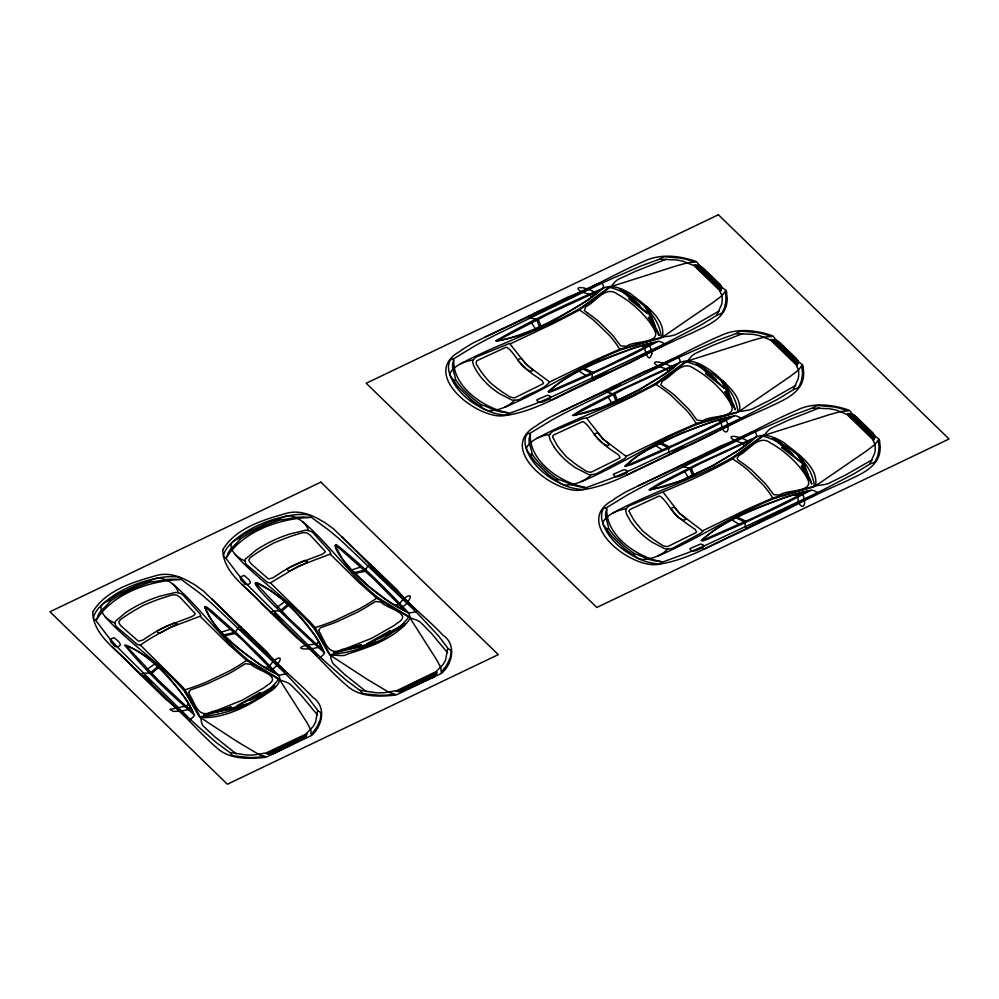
<?xml version="1.0" encoding="UTF-8"?>
<svg xmlns="http://www.w3.org/2000/svg" width="999" height="999" viewBox="0 0 999 999"><rect width="100%" height="100%" fill="white"/><g stroke="black" fill="none" stroke-linecap="round" stroke-linejoin="round"><path stroke-width="1.5" d="M534.078 313.811L531.743 315.647L598.501 283.479M696.927 458.429L693.743 459.39A49.8 32.992 -4.4 0 0 690.359 460.901A41.009 27.173 -4.4 0 0 687.112 462.587L684.777 464.423L751.548 432.255M608.154 372.177L595.654 377.734L599.075 376.998A41.009 27.173 -4.4 0 0 602.509 375.499A49.8 32.992 -4.4 0 0 605.756 373.851L662.837 346.016M527.584 451.461A44.018 29.158 -4.4 0 1 525.387 438.062C526.211 432.467 532.055 430.881 529.108 438.486A68.769 45.567 -4.4 0 0 529.145 442.045C529.57 445.891 536.276 461.663 527.484 451.486M602.285 288.524L603.583 287.862A27.098 17.957 -4.4 0 0 603.421 285.776L601.71 282.005M678.808 362.912L680.107 362.25A27.098 17.957 -4.4 0 0 679.944 360.164L678.234 356.393M755.331 437.3L756.63 436.638A27.098 17.957 -4.4 0 0 756.455 434.553L754.757 430.781M603.583 288.037C612.512 284.003 622.652 289.161 630.444 293.556C643.306 304.108 666.171 318.219 662.424 337.163A48.089 31.868 -4.4 0 1 660.177 338.249L624.5 348.713A8.779 5.807 -4.4 0 1 619.805 349.2L593.693 360.651L549.637 381.993L528.121 366.046L521.316 358.591L519.93 358.766A6.481 4.296 -4.4 0 0 518.906 359.165L518.044 360.602L527.597 370.105A131.443 87.1 -4.4 0 0 534.378 375.312L541.97 380.457L543.481 382.867A2.96 1.961 -4.4 0 1 543.081 383.766L514.985 397.652A6.069 4.021 -4.4 0 1 513.049 397.702L510.089 396.978L502.335 391.995A278.446 184.503 -4.4 0 1 497.34 388.386L489.66 382.205L483.741 375.162A278.459 184.515 -4.4 0 1 480.469 370.741L476.248 364.073L476.248 361.925A6.069 4.021 -4.4 0 1 476.973 360.701L505.681 347.402A2.96 1.961 -4.4 0 1 507.067 347.465C515.946 353.634 520.379 368.956 531.381 371.278A6.481 4.296 -4.4 0 0 532.28 370.766L533.029 370.017L525.024 363.037L509.577 343.419L476.635 356.855A11.751 7.78 -4.4 0 0 474.737 358.241L473.201 360.177A9.578 6.344 -4.4 0 0 472.664 361.963L473.626 365.634L477.372 372.277A115.584 76.586 -4.4 0 0 483.941 380.619A112.45 74.513 -4.4 0 0 489.885 386.413A115.584 76.586 -4.4 0 0 499.15 393.456L511.788 399.987A9.578 6.344 -4.4 0 0 514.423 400.249L517.619 399.925A11.751 7.78 -4.4 0 0 520.179 399.175C528.821 393.131 544.13 389.872 549.587 381.93M680.107 362.425C692.931 357.367 706.568 367.245 716.221 374.75C725.624 384.003 739.21 393.618 739.872 408.017C737.324 413.499 743.843 410.389 746.653 410.439A27.497 18.219 -4.4 0 0 751.86 409.128L769.03 400.636L795.803 385.314M104.395 602.784A44.006 29.158 -4.4 0 0 94.256 615.009C91.546 621.39 97.065 622.065 98.027 615.297A68.769 45.567 -4.4 0 1 100.2 611.95C102.847 608.279 118.594 595.217 104.308 602.734M721.278 287.887L721.178 288.699A22.94 15.197 -4.4 0 1 720.828 289.635L720.654 290.06M756.618 436.813C765.559 432.779 775.686 437.937 783.478 442.332C796.34 452.872 819.217 467.008 815.459 485.951A48.089 31.868 -4.4 0 1 813.223 487.025L777.547 497.502A8.779 5.807 -4.4 0 1 772.851 497.977L746.728 509.428L702.672 530.769M797.814 362.35L797.702 363.087A22.94 15.197 -4.4 0 1 797.352 364.023L796.99 364.91L771.178 339.822L772.726 339.872A26.861 17.795 -4.4 0 1 773.438 339.91L775.024 340.159M873.7 438.836L873.875 438.411A22.94 15.197 -4.4 0 0 874.225 437.475L874.113 436.288A22.69 15.035 -4.4 0 0 872.002 433.341L855.331 417.195A22.74 15.072 -4.4 0 0 852.01 414.822M262.937 694.005L271.328 688.611M392.982 631.793L393.019 631.168M265.597 753.009L253.783 754.994A55.694 36.901 -4.4 0 1 246.129 754.969L230.282 752.534L230.881 753.908A25.212 16.708 -4.4 0 0 231.618 754.645L232.879 755.581A4.008 2.647 -4.4 0 0 233.679 755.906L249.313 757.517A82.105 54.396 -4.4 0 0 255.707 757.392L265.397 756.468L259.478 754.769M389.922 692.682L395.329 694.243L385.751 695.179A82.105 54.396 -4.4 0 1 379.358 695.304L363.723 693.693A4.008 2.647 -4.4 0 1 362.924 693.368L361.663 692.432A25.212 16.708 -4.4 0 1 360.926 691.695L360.327 690.321L376.173 692.757A55.694 36.901 -4.4 0 0 383.828 692.782L395.641 690.796M453.796 359.765C452.285 386.576 484.215 408.579 508.379 412.837M530.319 434.165C528.808 460.976 560.726 482.979 584.902 487.225M606.83 508.553C605.319 535.364 637.25 557.367 661.413 561.613M186.401 706.518L186.813 705.569A4.658 3.084 -4.4 0 1 187.712 704.794L188.711 704.307L191.845 710.439A4.533 3.009 -4.4 0 0 189.286 709.69M288.836 745.042L288.649 745.304A6.643 4.396 -4.4 0 0 291.146 744.08A1.324 0.887 -4.4 0 1 290.634 744.13L290.547 744.08M418.893 682.779L418.693 683.091A6.643 4.396 -4.4 0 0 421.191 681.867A1.324 0.887 -4.4 0 1 420.679 681.905L420.591 681.867M654.445 323.963L649.437 310.377A15.647 10.365 -4.4 0 0 647.627 307.717L646.64 306.73A16.084 10.664 -4.4 0 0 646.091 306.206L645.054 306.006M283.704 747.19L283.903 746.852A7.13 4.733 -4.4 0 0 281.83 747.776M413.748 684.977L413.948 684.64A7.13 4.733 -4.4 0 0 411.875 685.564L410.989 686.363L412.287 686.213A6.843 4.533 -4.4 0 0 414.448 685.127A1.324 0.874 -4.4 0 1 413.911 685.152L413.823 685.114M290.472 743.955L290.672 743.618A6.818 4.52 -4.4 0 0 288.162 744.829L288.811 744.867M420.517 681.743L420.716 681.405A6.818 4.52 -4.4 0 0 418.206 682.604L418.856 682.654M417.082 683.378L417.32 683.016A7.305 4.845 -4.4 0 0 414.797 684.265A1.511 0.999 -4.4 0 1 415.272 684.19L415.259 684.727M789.347 355.194L791.345 356.181L790.946 354.882A10.652 7.055 -4.4 0 0 790.184 354.071A9.366 6.206 -4.4 0 0 789.06 353.234L788.985 353.097A9.99 6.618 -4.4 0 0 787.299 351.373L786.588 350.674A9.94 6.593 -4.4 0 0 785.913 349.912A9.241 6.119 -4.4 0 0 785.539 349.575A12.712 8.429 -4.4 0 0 784.814 349.038L784.602 348.901M704.794 272.04L705.469 273.664A9.878 6.543 -4.4 0 0 706.768 274.787L707.354 275.399A10.04 6.656 -4.4 0 0 709.315 277.173L709.565 277.56A10.752 7.13 -4.4 0 0 710.726 278.746L711.8 279.732A10.265 6.806 -4.4 0 0 712.824 280.794L714.822 281.78L714.422 280.494A10.652 7.055 -4.4 0 0 713.661 279.683A9.366 6.206 -4.4 0 0 712.549 278.833L712.462 278.709A9.99 6.618 -4.4 0 0 710.776 276.985L710.064 276.273A9.94 6.593 -4.4 0 0 709.39 275.524A9.241 6.119 -4.4 0 0 709.015 275.187A12.712 8.429 -4.4 0 0 708.291 274.638L708.079 274.5A9.628 6.381 -4.4 0 0 706.43 272.739L698.326 265.697L696.927 265.522A26.861 17.795 -4.4 0 0 696.203 265.484L695.329 265.434M285.452 746.615L285.252 746.902A6.981 4.62 -4.4 0 0 287.762 745.704A1.336 0.887 -4.4 0 1 287.25 745.766L287.275 745.229A7.305 4.845 -4.4 0 0 284.752 746.478A1.511 0.999 -4.4 0 1 285.227 746.403L285.427 746.49M305.469 737L305.931 735.926A26.861 17.795 -4.4 0 0 306.044 735.451L306.169 734.864M435.576 674.725L435.976 673.713A26.861 17.795 -4.4 0 0 436.088 673.239L436.301 672.177L396.965 690.996L398.151 691.246A22.94 15.197 -4.4 0 0 399.55 691.408L400.774 691.42M306.181 734.789L266.845 753.246M234.44 540.571A44.006 29.158 -4.4 0 0 224.3 552.784C221.566 559.14 227.11 559.815 228.072 553.084A68.769 45.567 -4.4 0 1 230.245 549.737C232.954 546.053 248.526 533.041 234.353 540.521M422.24 681.243L422.102 681.43A6.856 4.545 -4.4 0 0 424.275 680.431L425.012 679.707L423.726 679.894A7.118 4.72 -4.4 0 0 421.578 680.993A1.299 0.862 -4.4 0 1 422.115 680.956L422.24 681.031M143.344 675.898L144.231 675.711L151.686 683.353L148.913 682.067A49.8 32.992 -4.4 0 1 146.628 680.019A41.009 27.173 -4.4 0 1 144.58 677.821L112.375 646.828M273.389 613.623L274.275 613.498L281.706 621.191L278.958 619.855A49.8 32.992 -4.4 0 1 276.673 617.807A41.009 27.173 -4.4 0 1 274.625 615.609L242.42 584.615M450.961 377.098C459.752 387.275 453.059 371.503 452.622 367.657A68.769 45.567 -4.4 0 1 452.597 364.086C455.619 356.481 449.662 358.092 448.876 363.673A44.018 29.158 -4.4 0 0 451.061 377.073M603.995 525.874C612.799 536.051 606.093 520.279 605.669 516.433A68.769 45.567 -4.4 0 1 605.631 512.874C608.653 505.257 602.709 506.868 601.91 512.45A44.018 29.158 -4.4 0 0 604.108 525.849M185.477 692.969L198.926 716.108A48.089 31.868 -4.4 0 0 200.399 717.532C226.523 718.868 251.711 704.058 272.739 689.747C276.823 686.163 283.391 679.183 277.472 674.238M366.246 691.583L344.93 674.7L333.266 663.786A27.497 18.219 -4.4 0 1 331.618 660.401C327.21 650.849 342.307 658.279 346.715 654.357C368.656 647.29 393.344 639.323 408.391 620.941C411.863 617.469 409.053 613.386 406.406 610.564C384.453 587.175 361.438 564.435 336.263 544.567C332.28 547.052 342.557 558.641 344.393 562.375C357.917 578.021 373.626 591.97 391.046 603.171A186.388 123.501 -4.4 0 0 407.829 612.462L407.517 612.025M720.579 290.259L694.655 265.434L695.292 265.434M873.663 438.911L847.664 414.185L849.25 414.26A26.861 17.795 -4.4 0 1 849.962 414.298L851.548 414.548M410.352 686.725L411.963 685.314A10.252 6.793 -4.4 0 1 413.648 684.565L414.785 684.028A10.564 7.005 -4.4 0 1 417.058 682.941L417.657 682.742A10.04 6.656 -4.4 0 1 420.454 681.33L421.403 680.893A9.878 6.543 -4.4 0 1 423.189 679.957L425.674 679.395L424.513 680.544A9.64 6.381 -4.4 0 1 421.753 681.755L421.528 681.892A12.7 8.417 -4.4 0 1 420.666 682.417A9.253 6.131 -4.4 0 1 420.129 682.692A9.94 6.593 -4.4 0 1 418.956 683.191L417.844 683.716A9.99 6.618 -4.4 0 1 415.134 684.939L414.935 685.002A9.353 6.194 -4.4 0 1 413.361 685.926L400.512 691.458M233.217 708.94L245.454 704.682M363.261 646.728L373.589 643.331M96.553 619.592C113.049 593.493 149.937 580.481 179.907 579.72M226.598 557.38C243.094 531.281 279.982 518.269 309.952 517.507M693.331 265.409L683.403 261.351A55.694 36.901 -4.4 0 0 676.173 259.952L659.702 259.228L661.151 258.117A25.212 16.708 -4.4 0 1 662.3 257.567L664.048 256.918A4.008 2.647 -4.4 0 1 664.997 256.755L680.694 258.154A82.093 54.396 -4.4 0 1 686.65 259.453L695.229 262.125L687.974 262.687L676.698 265.784L610.676 286.688M769.854 339.81L759.914 335.739A55.694 36.901 -4.4 0 0 752.697 334.34L736.226 333.616L737.674 332.517A25.212 16.708 -4.4 0 1 738.81 331.955L740.571 331.306A4.008 2.647 -4.4 0 1 741.52 331.144L757.217 332.542A82.093 54.396 -4.4 0 1 763.174 333.841L771.752 336.513L764.485 337.075L753.209 340.172L687.2 361.089M846.378 414.198L836.438 410.127A55.694 36.901 -4.4 0 0 829.207 408.728L812.736 408.004L814.197 406.905A25.212 16.708 -4.4 0 1 815.334 406.343L817.082 405.694A4.008 2.647 -4.4 0 1 818.031 405.532L833.728 406.93A82.093 54.396 -4.4 0 1 839.684 408.229L848.263 410.901L841.083 411.451L829.732 414.56L763.723 435.477M194.58 715.072L194.505 715.197A27.098 17.957 -4.4 0 1 193.094 717.132L189.211 720.366M324.625 652.859L324.55 652.984A27.098 17.957 -4.4 0 1 323.139 654.907L319.255 658.154M379.52 574.4L378.284 572.34A49.8 32.992 -4.4 0 0 376.223 570.179A41.009 27.173 -4.4 0 0 373.901 568.119L371.041 566.895L415.347 609.178M590.746 294.53L590.559 295.504A4.658 3.084 -4.4 0 0 590.933 296.403L591.583 297.04L598.226 291.845A4.533 3.009 -4.4 0 1 595.367 292.07A5.22 3.459 -4.4 0 1 593.056 291.408L592.082 290.896A47.577 31.531 -4.4 0 0 589.722 289.785C575.149 284.403 573.988 290.06 587.699 293.831A11.763 7.792 -4.4 0 0 589.447 294.343L590.834 294.38A34.453 22.827 -4.4 0 0 594.155 292.807L595.354 292.108M743.78 443.306L743.593 444.28A4.658 3.084 -4.4 0 0 743.968 445.179L744.617 445.816L751.136 440.671A4.533 3.009 -4.4 0 1 748.413 440.859A5.22 3.459 -4.4 0 1 746.103 440.184L745.117 439.672A47.577 31.531 -4.4 0 0 742.756 438.561C727.996 433.229 726.947 438.798 740.734 442.607M102.722 604.02C117.395 590.671 137 582.305 156.344 578.371M232.767 541.808C247.44 528.459 267.045 520.092 286.388 516.158M278.684 679.27C260.439 702.497 229.033 714.235 200.2 716.82M408.728 617.057C390.484 640.284 359.078 652.022 330.244 654.607M662.537 337.1L713.835 301.898L721.952 295.716L725.187 291.258L725.961 297.665A82.105 54.396 -4.4 0 1 725.724 301.923L724.662 307.342L722.302 312.462A4.008 2.647 -4.4 0 1 721.765 313.024L720.267 313.923A25.212 16.708 -4.4 0 1 719.118 314.46L716.982 314.847L721.703 304.208A55.694 36.901 -4.4 0 0 722.227 299.101L721.952 295.716L720.017 291.346M796.528 365.734L798.451 370.055L798.75 373.489A55.694 36.901 -4.4 0 1 798.226 378.609L793.493 389.235L795.629 388.861A25.212 16.708 -4.4 0 0 796.777 388.311L798.276 387.412A4.008 2.647 -4.4 0 0 798.825 386.863L801.173 381.73L802.247 376.323A82.105 54.396 -4.4 0 0 802.484 372.053L801.71 365.646L798.476 370.105L790.359 376.286L738.935 411.563A48.089 31.868 -4.4 0 1 736.7 412.637M815.571 485.889L866.87 450.674L874.987 444.493L878.233 440.035L878.995 446.441A82.105 54.396 -4.4 0 1 878.758 450.711L877.696 456.118L875.336 461.251A4.008 2.647 -4.4 0 1 874.799 461.8L873.301 462.699A25.212 16.708 -4.4 0 1 872.152 463.249L870.017 463.623L874.737 452.997A55.694 36.901 -4.4 0 0 875.261 447.877L875.012 444.605L873.051 440.122M510.364 343.818L554.795 322.827L579.457 310.002L611.138 286.488L614.722 282.18A27.497 18.219 -4.4 0 1 618.306 279.295L635.864 271.179L666.096 259.216M586.888 418.206L631.306 397.215L655.981 384.39L687.649 360.889L691.246 356.568A27.497 18.219 -4.4 0 1 694.829 353.683L712.387 345.567L742.619 333.604M663.473 492.644L679.52 513.361L702.921 531.193L700.599 533.316L673.214 547.964A11.751 7.78 -4.4 0 1 670.654 548.701L667.469 549.025A9.578 6.344 -4.4 0 1 664.822 548.763L652.185 542.245A115.584 76.586 -4.4 0 1 642.931 535.189A112.45 74.513 -4.4 0 1 636.975 529.408A115.584 76.586 -4.4 0 1 630.406 521.066L626.66 514.41L625.711 510.739A9.578 6.344 -4.4 0 1 626.236 508.953L627.784 507.017A11.751 7.78 -4.4 0 1 629.67 505.631C664.647 490.896 699.263 478.121 732.492 458.778L764.173 435.277L767.756 430.956A27.497 18.219 -4.4 0 1 771.34 428.072L788.898 419.955L819.143 407.992M102.323 604.37L102.073 604.67A14.61 9.678 -4.4 0 0 101.111 606.093C99.725 613.111 108.579 621.291 115.085 622.964M232.367 542.157L232.118 542.445A14.61 9.678 -4.4 0 0 231.156 543.881C229.77 550.899 238.624 559.078 245.13 560.751M306.044 737.324L306.893 733.703L267.133 752.472C263.424 755.194 274.825 754.208 276.273 752.259L306.019 737.349M619.742 289.41L636.438 303.521M249.438 636.663L248.239 634.552A49.8 32.992 -4.4 0 0 246.179 632.392A41.009 27.173 -4.4 0 0 243.856 630.332L241.021 629.058L285.302 671.39M792.644 454.657L792.669 453.971A19.256 12.762 -4.4 0 0 792.232 453.608L779.133 440.971A14.71 9.753 -4.4 0 0 776.26 439.061L774.05 437.999M178.247 592.744C177.173 585.751 167.133 578.746 159.753 578.046A14.61 9.678 -4.4 0 0 157.455 578.171L156.955 578.234M308.291 530.531C307.217 523.538 297.178 516.533 289.797 515.834A14.61 9.678 -4.4 0 0 287.5 515.959L287 516.021M866.87 428.608A9.353 6.194 -4.4 0 0 865.584 427.622A9.99 6.618 -4.4 0 0 863.823 425.761L863.099 425.062A9.94 6.593 -4.4 0 0 862.437 424.3A9.253 6.131 -4.4 0 0 862.05 423.963A12.7 8.417 -4.4 0 0 861.338 423.426L861.126 423.289A9.64 6.381 -4.4 0 0 859.477 421.528L857.841 420.816L858.516 422.44A9.878 6.543 -4.4 0 0 859.802 423.564L860.389 424.175A10.04 6.656 -4.4 0 0 862.349 425.949L862.612 426.336A10.752 7.13 -4.4 0 0 863.773 427.522L864.847 428.509A10.252 6.793 -4.4 0 0 865.871 429.582L867.869 430.569L866.87 428.608M696.266 363.798L716.046 380.332M772.789 438.186L792.569 454.72M275 685.951L252.685 698.001M405.045 623.738L382.118 636.138M621.54 291.009L622.639 290.022M698.064 365.409L699.712 364.697A14.71 9.753 -4.4 0 1 702.609 366.583M774.587 439.797L775.674 438.811M549.662 390.584C572.614 370.816 601.81 360.277 629.707 349.575A82.954 54.97 -4.4 0 1 633.428 348.339A192.308 127.435 -4.4 0 1 654.233 342.607L603.558 367.644L550.124 391.233A2.872 1.898 -4.4 0 1 548.863 391.533A4.908 3.247 -4.4 0 1 549.7 390.609M702.709 539.373C725.649 519.592 754.844 509.053 782.741 498.364A82.954 54.97 -4.4 0 1 786.463 497.115A192.308 127.435 -4.4 0 1 807.267 491.383L756.605 516.421L703.171 540.009M157.58 666.583L150.787 672.602A6.169 4.096 -4.4 0 1 148.501 673.076L143.856 673.226L140.534 674.737M287.625 604.37L280.831 610.389A6.169 4.096 -4.4 0 1 278.546 610.864L273.901 611.013L270.579 612.524M151.673 673.501L158.267 667.719M281.718 611.276L288.311 605.506M271.353 688.598L272.715 687.412M402.759 625.187L393.019 631.143M275.212 686.788L273.426 688.311A14.71 9.753 -4.4 0 1 270.392 690.371L250.549 699.937A19.256 12.762 -4.4 0 1 249.975 700.249L248.876 700.237L253.746 697.377A49.763 32.967 -4.4 0 0 257.942 694.655L260.015 692.694M405.257 624.575L403.471 626.098A14.71 9.753 -4.4 0 1 400.437 628.146L380.594 637.724A19.256 12.762 -4.4 0 1 380.02 638.036L367.22 644.03M306.331 733.528L313.074 726.635A55.694 36.901 -4.4 0 0 315.659 721.715L317.532 710.951L319.38 711.575A25.212 16.708 -4.4 0 1 320.142 712.299L321.004 713.423A4.008 2.647 -4.4 0 1 321.191 714.048L320.317 719.317L318.069 724.612A82.093 54.396 -4.4 0 1 315.734 728.671L311.151 734.577L310.789 729.769L306.843 722.439L279.595 679.645A48.152 31.906 -4.4 0 0 278.134 678.221L250.811 661.713M436.376 671.316L443.119 664.422A55.694 36.901 -4.4 0 0 445.704 659.502L447.577 648.738L449.425 649.362A25.212 16.708 -4.4 0 1 450.187 650.087L451.048 651.211A4.008 2.647 -4.4 0 1 451.236 651.835L450.362 657.105L448.114 662.399A82.093 54.396 -4.4 0 1 445.779 666.458L441.196 672.364L440.834 667.607L436.888 660.227L409.715 617.507M716.071 380.319L716.221 379.67A19.256 12.762 -4.4 0 0 715.709 379.22L702.609 366.583M305.332 737.112L305.032 737.337A22.74 15.072 -4.4 0 1 301.261 739.722L275.836 751.847A22.69 15.035 -4.4 0 1 271.291 753.458L270.879 753.596M435.377 674.899L435.077 675.124A22.74 15.072 -4.4 0 1 431.306 677.509L405.881 689.635A22.69 15.035 -4.4 0 1 401.336 691.246M734.764 455.906L761.35 436.6A48.152 31.906 -4.4 0 1 763.598 435.527L764.173 435.277M390.322 630.744L387.999 632.442A49.763 32.967 -4.4 0 1 383.803 635.177L378.896 638.011M619.929 289.26L620.716 289.098M696.453 363.648L697.24 363.486M772.964 438.037L773.75 437.874M147.39 669.13L154.57 664.123M277.435 606.917L284.615 601.91M717.257 315.06L701.31 324.812L673.201 339.448A445.117 294.942 -4.4 0 1 661.85 345.092L555.719 395.03A451.498 299.176 -4.4 0 1 534.165 404.245L509.178 413.424M636.713 456.693L626.186 464.985A4.908 3.247 -4.4 0 0 625.349 465.896A2.872 1.898 -4.4 0 0 626.623 465.596M793.78 389.448L777.821 399.2L749.725 413.848A445.117 294.942 -4.4 0 1 738.373 419.48L632.242 469.418A451.498 299.176 -4.4 0 1 610.689 478.633L585.701 487.812L578.533 486.525A68.769 45.567 -4.4 0 1 573.626 485.289C571.715 485.402 548.751 473.389 560.039 483.141A44.006 29.158 -4.4 0 0 577.847 489.06C579.757 489.435 586.251 490.01 585.601 487.774M870.291 463.836L854.345 473.588L826.235 488.236A445.117 294.942 -4.4 0 1 814.897 493.868L708.766 543.806A451.498 299.176 -4.4 0 1 687.212 553.021L662.225 562.2M453.259 359.053L474.425 346.154A451.498 299.176 -4.4 0 1 494.468 335.477L599.437 284.415A445.117 294.942 -4.4 0 1 611.076 279.058L640.834 266.021L659.715 259.116M529.782 433.441L550.948 420.542A451.498 299.176 -4.4 0 1 570.991 409.865L675.961 358.803A445.117 294.942 -4.4 0 1 687.599 353.446L717.357 340.409L736.226 333.504M606.306 507.829L627.459 494.93A451.498 299.176 -4.4 0 1 647.502 484.253L752.472 433.191A445.117 294.942 -4.4 0 1 764.123 427.834L793.868 414.797L812.749 407.892M636.925 456.181C658.491 442.644 682.28 432.604 706.231 423.976A82.954 54.97 -4.4 0 1 709.952 422.727A192.308 127.435 -4.4 0 1 730.756 416.995M110.514 600.986L114.71 598.301A161.164 106.793 -4.4 0 1 123.352 593.381L134.653 587.974A161.164 106.781 -4.4 0 1 144.38 584.115L149.5 582.33M240.559 538.773L244.755 536.088A161.164 106.793 -4.4 0 1 253.396 531.168L264.698 525.761A161.164 106.781 -4.4 0 1 274.425 521.903L279.558 520.117M109.303 599.812L113.923 596.79A98.489 65.26 -4.4 0 1 119.118 593.743L136.601 585.389A98.489 65.26 -4.4 0 1 142.57 583.091L148.302 581.156M239.348 537.599L243.968 534.577A98.489 65.26 -4.4 0 1 249.163 531.53L266.646 523.164A98.489 65.26 -4.4 0 1 272.615 520.879L278.346 518.943M671.877 366.496A5.22 3.459 -4.4 0 1 669.58 365.796L668.606 365.284A47.577 31.531 -4.4 0 0 666.246 364.173C651.51 358.803 650.499 364.398 664.223 368.219A11.763 7.792 -4.4 0 0 665.971 368.731L667.357 368.768L667.082 369.892A4.658 3.084 -4.4 0 0 667.457 370.791L668.106 371.428L674.675 366.283A4.533 3.009 -4.4 0 1 671.89 366.471L670.679 367.195A34.453 22.827 -4.4 0 1 667.344 368.768M748.401 440.884L746.902 441.745A34.416 22.802 -4.4 0 1 743.556 443.294L742.482 443.119A11.763 7.792 -4.4 0 1 740.746 442.607M460.089 364.048C499.163 343.156 542.157 330.145 580.781 307.967M536.613 438.436C575.686 417.545 618.681 404.533 657.305 382.355M613.124 512.824C652.197 491.933 695.204 478.921 733.815 456.743M719.28 310.926L692.507 326.236L675.336 334.74A27.497 18.219 -4.4 0 1 670.129 336.051L662.961 336.888L619.78 349.2L616.333 344.068A209.053 138.524 -4.4 0 0 609.914 335.914L594.405 320.841A209.053 138.524 -4.4 0 0 585.364 313.961L579.457 310.002A8.779 5.807 -4.4 0 1 581.78 307.168L608.316 287.812A48.114 31.881 -4.4 0 1 610.564 286.75L611.138 286.488M872.327 459.702L845.541 475.024L828.371 483.516A27.497 18.219 -4.4 0 1 823.176 484.827L816.008 485.664L772.814 497.977L769.367 492.844A209.053 138.524 -4.4 0 0 762.949 484.702L747.452 469.617A209.078 138.536 -4.4 0 0 738.398 462.737L732.492 458.778A8.779 5.807 -4.4 0 1 734.827 455.944M804.133 492.182L794.804 494.605L795.479 495.242A4.658 3.084 -4.4 0 0 796.578 495.791L797.989 496.003M644.817 451.373L633.678 458.466L624.8 466.396L631.88 464.473L668.169 448.489L709.69 428.758L734.24 415.921M259.977 692.669L236.838 705.968L249.026 700.112M645.329 450.711L680.843 433.366L712.836 421.541A186.388 123.501 -4.4 0 1 734.24 415.909M281.805 747.764L280.944 748.576L282.242 748.426A6.843 4.533 -4.4 0 0 284.403 747.339A1.324 0.874 -4.4 0 1 283.866 747.364L283.778 747.327M497.789 340.347L548.513 314.123L600.262 290.147M650.836 489.135L701.548 462.899L753.296 438.923A192.345 127.46 -4.4 0 1 738.311 450.312A82.905 54.933 -4.4 0 1 735.339 452.285L713.536 465.147L685.551 478.646M644.817 306.119L656.393 328.883A117.67 77.972 -4.4 0 1 657.255 330.494L659.265 335.202M721.34 380.507L730.444 398.976M797.851 454.895L806.955 473.364M249.363 699.912L252.41 698.151M379.408 637.699L381.106 636.725M723.95 387.962L715.883 380.232M800.823 462.15L781.905 447.777M721.703 421.603L721.29 422.515A11.751 7.792 -4.4 0 0 721.403 423.801C721.827 433.154 730.019 436.014 727.659 423.888A47.59 31.531 -4.4 0 0 726.935 421.99L726.56 421.191A5.22 3.459 -4.4 0 1 726.373 419.48L725.012 420.005A34.453 22.827 -4.4 0 0 721.703 421.615M730.756 417.008L680.082 442.033L626.648 465.621M550.362 400.512L595.978 377.959M626.885 474.9L675.599 451.386A41.009 27.173 -4.4 0 0 679.033 449.887A49.8 32.992 -4.4 0 0 682.267 448.239L739.347 420.404M366.883 643.756L390.297 630.719M703.396 549.288L752.122 525.774A41.009 27.173 -4.4 0 0 755.544 524.275A49.8 32.992 -4.4 0 0 758.79 522.627L761.188 520.854L749.138 526.735M739.173 411.438L696.303 423.588L670.217 435.04L626.161 456.381M655.007 326.298L654.495 324.076M675.024 357.867L617.22 385.002A49.8 32.992 -4.4 0 0 613.836 386.513A41.009 27.173 -4.4 0 0 610.589 388.199L608.254 390.035L620.516 384.091M710.052 467.157L679.869 481.143L651.56 489.647A4.908 3.247 -4.4 0 1 649.999 489.872A2.872 1.898 -4.4 0 1 650.861 489.148M620.516 398.763L601.273 407.53L575.037 415.259A4.908 3.247 -4.4 0 1 573.488 415.484A2.872 1.898 -4.4 0 1 574.338 414.76L625.024 388.511L676.785 364.535A192.345 127.46 -4.4 0 1 661.8 375.924A82.905 54.933 -4.4 0 1 658.828 377.897L638.311 390.072L605.269 406.281L586.575 412.662L572.427 415.459L582.941 408.891L620.479 389.797L679.457 362.662A186.388 123.501 -4.4 0 1 664.41 374.463L640.022 389.46L620.441 399.113M761.188 520.854L815.871 494.792M711.525 466.446L740.946 448.863A186.388 123.501 -4.4 0 0 756.006 437.062L697.002 464.185L659.452 483.279L648.95 489.847L663.836 486.838L684.165 479.595M240.971 626.685L237.75 628.296L235.976 631.243A6.169 4.096 -4.4 0 1 234.54 632.529L223.926 634.84M371.016 564.472L367.794 566.083L366.021 569.018A6.169 4.096 -4.4 0 1 364.585 570.317L353.971 572.627M781.955 447.764L784.777 449.001A49.763 32.967 -4.4 0 1 788.611 451.635L792.132 454.408M267.482 753.358L306.119 735.114M397.952 691.183L436.163 672.901M269.218 753.533L305.919 735.976M399.263 691.32L435.964 673.763M267.894 753.421L268.107 753.458A22.94 15.197 -4.4 0 0 269.505 753.633L283.316 748.139A9.353 6.194 -4.4 0 0 284.89 747.215L285.09 747.152A9.99 6.618 -4.4 0 0 287.799 745.928L288.911 745.404A9.94 6.593 -4.4 0 0 290.085 744.904A9.253 6.131 -4.4 0 0 290.622 744.63A12.7 8.417 -4.4 0 0 291.483 744.105L291.696 743.955A9.64 6.381 -4.4 0 0 294.455 742.744L295.629 741.608L293.144 742.157A9.878 6.543 -4.4 0 0 291.358 743.094L290.397 743.531M295.642 741.62L305.569 736.875M425.686 679.407L435.614 674.662M549.15 399.063L546.465 400.324A53.884 35.714 -4.4 0 1 542.869 401.835L539.922 402.397A3.109 2.06 -4.4 0 1 538.623 402.135L536.85 400.287A2.023 1.336 -4.4 0 1 537.012 399.762L547.352 395.329A3.709 2.46 -4.4 0 1 550.099 396.341L550.399 396.69M702.197 547.852L699.512 549.1A53.884 35.714 -4.4 0 1 695.903 550.611L692.969 551.173A3.109 2.06 -4.4 0 1 691.67 550.911L689.897 549.063A2.023 1.336 -4.4 0 1 690.059 548.538L700.386 544.105A3.709 2.46 -4.4 0 1 703.146 545.117L703.446 545.466M531.705 315.472L485.077 337.038M608.229 389.86L561.6 411.438M684.74 464.248L638.124 485.826M270.429 582.892L298.002 566.333L330.781 553.883L329.882 551.448L312.862 532.567A11.751 7.78 -4.4 0 0 310.901 531.393L308.092 530.494A9.578 6.344 -4.4 0 0 305.444 530.244L289.61 534.053A115.584 76.586 -4.4 0 0 276.636 538.973A112.45 74.513 -4.4 0 0 267.557 543.319A115.584 76.586 -4.4 0 0 256.343 549.962L245.704 558.816A9.578 6.344 -4.4 0 0 245.142 560.601L245.429 562.712A11.751 7.78 -4.4 0 0 246.378 564.373L267.532 582.429L270.429 582.892L309.852 621.628L315.11 627.634L330.444 655.319A48.089 31.868 -4.4 0 1 328.971 653.895L315.522 630.756M140.384 645.104C151.586 637.037 166.159 629.732 177.135 623.801A6.481 4.296 -4.4 0 0 176.598 623.151L174.5 622.664L159.603 629.657A131.443 87.1 -4.4 0 0 151.311 634.515L143.082 639.922L139.373 641.083A2.96 1.961 -4.4 0 1 138.037 640.883L121.016 625.936L118.968 623.014A6.069 4.021 -4.4 0 1 119.018 621.728L120.305 619.705L128.297 614.21A278.446 184.503 -4.4 0 1 134.041 610.639L143.856 605.119L154.808 600.711A278.459 184.515 -4.4 0 1 161.688 598.239L171.978 594.992L175.212 594.842A6.069 4.021 -4.4 0 1 177.01 595.254L180.332 597.564L195.142 613.561A2.96 1.961 -4.4 0 1 194.98 614.485L192.108 616.47L165.834 626.485L157.243 630.968L157.567 632.255A6.481 4.296 -4.4 0 0 158.292 632.829L159.49 633.254L170.392 627.484L200.899 615.908L199.837 613.661L182.817 594.78A11.751 7.78 -4.4 0 0 180.856 593.606L178.047 592.707A9.578 6.344 -4.4 0 0 175.399 592.457L159.565 596.266A115.584 76.586 -4.4 0 0 146.591 601.198A112.45 74.513 -4.4 0 0 137.512 605.531A115.584 76.586 -4.4 0 0 126.299 612.175L115.659 621.041A9.578 6.344 -4.4 0 0 115.097 622.814L115.385 624.924A11.751 7.78 -4.4 0 0 116.334 626.585L137.487 644.642L140.384 645.104L182.655 687L185.065 689.847L200.787 717.881L201.573 722.614A27.497 18.219 -4.4 0 0 203.222 725.998L214.885 736.912L236.201 753.795M373.614 643.331L375.499 642.469M645.716 308.042L647.24 307.355M722.24 382.43L724 382.005M798.75 456.818L800.411 456.281M736.7 412.637L701.023 423.114M376.049 643.356L377.26 642.807A16.084 10.664 -4.4 0 0 378.084 642.419L378.434 641.708M687.649 360.889L687.075 361.139A48.114 31.881 -4.4 0 0 684.827 362.212L658.241 381.518A8.779 5.807 -4.4 0 0 655.993 384.365M623.039 349.038C581.83 364.985 545.117 390.247 504.62 407.342M699.55 423.426C658.353 439.385 621.628 464.635 581.143 481.73M776.073 497.827C734.864 513.773 698.151 539.023 657.667 556.118M417.357 611.226L411.576 612.612A27.098 17.957 -4.4 0 1 408.429 612.849L408.229 612.862M287.312 673.438L281.531 674.824A27.098 17.957 -4.4 0 1 278.384 675.062L278.184 675.074M361.288 644.904L358.803 645.903A53.372 35.365 -4.4 0 1 353.134 647.889L349.925 648.826M228.759 708.116L231.119 706.855L208.341 713.648A242.869 160.926 -4.4 0 1 203.396 714.947M721.565 380.407L722.614 380.594A16.084 10.664 -4.4 0 1 723.151 381.118L723.788 381.768M798.089 454.795L799.125 454.982A16.084 10.664 -4.4 0 1 799.675 455.507L800.299 456.156M118.119 646.603L118.681 646.39A3.709 2.46 -4.4 0 0 120.392 644.48L119.068 641.982L114.373 637.874A2.023 1.336 -4.4 0 0 113.599 637.787L110.689 639.098A3.109 2.06 -4.4 0 0 110.215 639.984L110.889 641.907A53.884 35.714 -4.4 0 0 112.924 644.218L114.623 645.928M293.681 742.107L294.967 741.92L294.268 742.669A6.856 4.545 -4.4 0 1 292.033 743.681L292.095 743.194A1.299 0.862 -4.4 0 0 291.546 743.219A7.118 4.72 -4.4 0 1 293.706 742.132M802.896 493.868L801.198 494.542A34.416 22.802 -4.4 0 0 797.926 496.153L797.801 496.903A11.751 7.792 -4.4 0 0 797.926 498.189C798.338 507.542 806.543 510.402 804.183 498.276A47.59 31.531 -4.4 0 0 803.458 496.378L803.084 495.579A5.22 3.459 -4.4 0 1 802.896 493.868A4.533 3.009 -4.4 0 1 804.12 492.182M361.151 644.58L338.386 651.435A242.869 160.926 -4.4 0 1 333.441 652.734L340.809 651.435A117.67 77.972 -4.4 0 0 343.294 650.761L347.889 649.425M335.489 546.141L342.707 559.353L351.698 569.954L360.951 566.957M221.553 632.08L230.906 629.17M185.065 689.847L193.007 687.212A209.053 138.524 -4.4 0 0 205.682 682.404L229.358 671.066A209.078 138.536 -4.4 0 0 240.309 664.585L246.666 660.389A8.779 5.807 -4.4 0 1 250.749 661.763M151.398 683.566L187.075 718.381M219.88 711.038L223.089 710.089A53.372 35.365 -4.4 0 0 228.746 708.104M217.195 711.837L248.252 703.771M348.289 649.3L349.513 648.95M219.468 711.163L213.249 712.974A117.67 77.972 -4.4 0 1 210.764 713.648L203.571 715.296M401.598 691.745L431.705 677.896C434.465 678.371 440.01 670.267 435.102 672.115L395.691 691.221L400.974 691.907M284.078 516.733C268.082 523.788 295.554 516.883 298.177 517.232A68.769 45.567 -4.4 0 1 303.534 516.982C313.898 518.731 313.361 514.685 304.408 514.473A44.018 29.158 -4.4 0 0 284.116 516.808M659.24 335.202L658.753 335.327A242.869 160.926 -4.4 0 0 657.092 332.118L648.264 317.37L650.087 318.843A53.372 35.365 -4.4 0 1 652.709 322.502M355.307 573.451L365.509 571.191M225.262 635.676L235.464 633.403M181.119 579.308C182.255 577.122 176.161 576.71 174.363 576.685A44.018 29.158 -4.4 0 0 154.071 579.02C137.974 585.889 165.522 579.183 168.132 579.445A68.769 45.567 -4.4 0 1 173.489 579.195L181.119 579.308L199.051 592.607A451.498 299.176 -4.4 0 1 213.823 605.294L283.828 672.065A445.117 294.942 -4.4 0 1 291.134 679.495L308.816 698.513L317.982 710.676M281.381 621.353L317.12 656.168M644.954 347.227L643.543 347.015A4.658 3.084 -4.4 0 1 642.432 346.466L641.77 345.829L651.098 343.406A4.533 3.009 -4.4 0 0 649.899 345.092M721.478 421.615L720.067 421.403A4.658 3.084 -4.4 0 1 718.955 420.854L718.293 420.217L727.609 417.794A4.533 3.009 -4.4 0 0 726.423 419.48M483.603 408.691A44.006 29.158 -4.4 0 0 501.323 414.672C508.841 416.084 513.811 412.824 502.01 412.137A68.769 45.567 -4.4 0 1 497.115 410.901C495.192 411.001 472.227 398.988 483.528 408.753M631.118 296.94L621.79 290.846M707.642 371.328L698.301 365.234M784.153 445.716L774.824 439.622M241.458 628.858L212.075 599.138M651.648 315.821L650.674 315.634L646.003 307.917M728.171 390.209L727.197 390.022L722.514 382.317M804.682 464.597L803.708 464.41L800.224 457.917M609.627 393.007L606.967 392.32L604.932 390.372M609.989 393.082L611.438 393.394A6.169 4.096 -4.4 0 1 613.286 394.268L616.083 401.211M658.279 341.196L658.516 341.258A27.098 17.957 -4.4 0 1 661.338 342.07L665.958 344.455M734.789 415.596L735.039 415.646A27.098 17.957 -4.4 0 1 737.849 416.471L742.469 418.843M811.313 489.985L811.55 490.034A27.098 17.957 -4.4 0 1 814.372 490.859L818.993 493.231M672.377 452.322L684.602 446.391M399.225 604.707L397.777 604.645A4.658 3.084 -4.4 0 0 396.403 604.957L395.392 605.431L402.722 609.44A4.533 3.009 -4.4 0 1 402.609 607.642A5.22 3.459 -4.4 0 1 403.771 606.056L404.607 605.369A47.577 31.531 -4.4 0 0 406.431 603.721C416.196 591.271 404.982 595.579 400.474 602.634A11.763 7.792 -4.4 0 0 399.588 603.833L399.263 604.557A34.416 22.802 -4.4 0 0 401.373 606.68L402.572 607.629M269.181 666.92L267.732 666.857A4.658 3.084 -4.4 0 0 266.358 667.17L265.347 667.644L272.739 671.74A4.533 3.009 -4.4 0 1 272.565 669.854A5.22 3.459 -4.4 0 1 273.726 668.269L274.563 667.582A47.577 31.531 -4.4 0 0 276.386 665.933C286.114 653.496 274.937 657.754 270.429 664.847A11.763 7.792 -4.4 0 0 269.543 666.046L269.218 666.77A34.416 22.802 -4.4 0 0 271.328 668.893L272.527 669.842M609.939 287.387C632.979 293.694 658.703 312.175 661.338 337.35M686.463 361.775C709.502 368.094 735.227 386.563 737.861 411.738M762.974 436.163C786.026 442.482 811.75 460.951 814.372 486.126M485.352 409.727C470.554 403.109 455.931 391.046 450.237 375.599M561.875 484.115C547.077 477.51 532.455 465.434 526.76 449.987M638.386 558.503C623.601 551.898 608.965 539.822 603.271 524.375M389.21 692.457L367.108 679.27L330.532 655.394M259.166 754.67L237.063 741.483L200.487 717.607M330.294 554.245L358.978 582.542L376.685 598.176L409.99 617.794L416.246 619.917A27.497 18.219 -4.4 0 1 420.354 622.115L431.431 633.316L447.465 652.734M200.25 616.458L228.933 644.755L246.641 660.389L279.945 680.007L286.201 682.13A27.497 18.219 -4.4 0 1 290.309 684.34L301.386 695.529L317.42 714.947M485.851 409.977L486.276 410.127A14.61 9.678 -4.4 0 0 488.361 410.664C497.402 410.976 508.891 406.73 514.635 400.249M562.362 484.365L562.799 484.515A14.61 9.678 -4.4 0 0 564.885 485.052C573.913 485.364 585.402 481.118 591.158 474.637M638.885 558.753L639.31 558.903A14.61 9.678 -4.4 0 0 641.408 559.44C650.436 559.752 661.925 555.506 667.682 549.025M775.686 339.822L770.142 339.573L796.952 365.634L798.501 362.013M543.943 309.665L540.696 310.602A49.8 32.992 -4.4 0 0 537.312 312.125A41.009 27.173 -4.4 0 0 534.078 313.811M473.276 360.04C464.96 361.001 453.933 365.759 449.975 373.339A14.61 9.678 -4.4 0 0 450.012 374.862L450.074 375.187M549.8 434.428C541.483 435.389 530.457 440.159 526.498 447.727A14.61 9.678 -4.4 0 0 526.535 449.263L526.585 449.587M626.323 508.816C617.994 509.777 606.98 514.547 603.009 522.115A14.61 9.678 -4.4 0 0 603.046 523.651L603.109 523.976M402.522 625.037L403.933 625.711M272.477 687.25L273.888 687.924M583.004 369.056L591.62 373.201A6.169 4.096 -4.4 0 1 592.182 374.687L592.107 377.797L594.155 379.895M659.527 443.444L668.131 447.589M736.038 517.832L744.655 521.977A6.169 4.096 -4.4 0 1 745.217 523.476L745.142 526.573L747.19 528.671M584.765 368.519L593.019 372.552M661.288 442.907L669.542 446.94M737.799 517.295L746.066 521.328M623.189 290.309L621.016 289.211M699.225 364.448L697.527 363.611M636.563 557.529C625.262 547.777 648.226 559.79 650.149 559.677A68.769 45.567 -4.4 0 0 655.057 560.914C666.857 561.588 661.862 564.872 654.37 563.448A44.006 29.158 -4.4 0 1 636.638 557.479M699.163 265.434L693.618 265.185L720.429 291.246L722.027 287.712M699.188 265.447L719.567 284.265L721.965 287.587M698.663 265.846L698.988 266.034A22.74 15.072 -4.4 0 1 702.334 268.394M775.711 339.835L796.091 358.666L798.476 361.975M775.187 340.247L775.511 340.422A22.74 15.072 -4.4 0 1 778.858 342.794M629.333 298.788L631.73 300.224A49.763 32.967 -4.4 0 1 635.576 302.847L639.522 305.944L639.635 305.195A19.256 12.762 -4.4 0 0 639.198 304.832L626.098 292.195A14.71 9.753 -4.4 0 0 623.226 290.284M417.145 683.491L417.295 683.541A1.336 0.887 -4.4 0 0 417.819 683.491A6.981 4.62 -4.4 0 1 415.247 684.702M655.981 384.39L661.875 388.349A209.053 138.524 -4.4 0 1 670.928 395.229L686.438 410.314A209.053 138.524 -4.4 0 1 692.856 418.456L696.328 423.588A8.779 5.807 -4.4 0 0 700.998 423.064M579.108 371.228L586.176 375.699M655.631 445.616L662.699 450.087M732.155 520.004L739.223 524.475M360.152 690.496L346.516 680.481L326.311 662.662A445.117 294.942 -4.4 0 1 318.569 655.456L250.324 587.837A451.498 299.176 -4.4 0 1 237.862 574.038L225.674 557.954M230.107 752.709L216.471 742.694L196.266 724.874A445.117 294.942 -4.4 0 1 188.524 717.669L120.28 650.049A451.498 299.176 -4.4 0 1 107.817 636.263L95.629 620.167M311.064 517.107L329.096 530.394A451.498 299.176 -4.4 0 1 343.868 543.081L413.873 609.852A445.117 294.942 -4.4 0 1 421.178 617.282L438.861 636.301L448.027 648.451M481.293 404.72L477.534 402.098A161.164 106.793 -4.4 0 1 470.691 396.64L463.286 389.448A161.164 106.781 -4.4 0 1 458.104 383.204L455.756 379.895M557.817 479.12L554.058 476.486A161.164 106.793 -4.4 0 1 547.215 471.041L539.81 463.836A161.164 106.781 -4.4 0 1 534.627 457.592L532.28 454.295M634.328 553.508L630.569 550.874A161.164 106.793 -4.4 0 1 623.726 545.429L616.321 538.224A161.164 106.781 -4.4 0 1 611.151 531.98L608.791 528.683M479.445 405.606L475.212 402.722A98.489 65.26 -4.4 0 1 470.966 399.45L459.515 388.324A98.489 65.26 -4.4 0 1 456.456 384.478L453.908 380.781M555.968 479.995L551.735 477.11A98.489 65.26 -4.4 0 1 547.477 473.838L536.026 462.712A98.489 65.26 -4.4 0 1 532.979 458.878L530.432 455.169M632.479 554.383L628.246 551.498A98.489 65.26 -4.4 0 1 624 548.226L612.549 537.1A98.489 65.26 -4.4 0 1 609.49 533.266L606.942 529.557M587.799 313.199L584.39 310.577L585.514 307.255A9.553 6.331 -4.4 0 1 586.65 306.281C596.103 301.398 606.031 284.827 617.869 294.43A88.724 58.791 -4.4 0 1 622.04 296.828C633.94 304.533 644.73 314.41 652.434 326.373A88.711 58.779 -4.4 0 1 654.32 329.87C662.325 343.818 633.154 340.771 627.347 345.854A9.553 6.331 -4.4 0 1 625.611 346.241L620.654 345.841L617.582 341.858A186.214 123.389 -4.4 0 0 612.025 334.603L598.501 321.216A187.487 124.238 -4.4 0 0 587.787 313.199M303.109 521.99C330.644 545.342 350.786 576.585 379.67 598.925M173.064 584.203C200.599 607.554 220.742 638.798 249.613 661.138M628.87 299.001L647.389 313.586M336.313 545.616L372.49 577.784L405.207 610.776A192.345 127.46 -4.4 0 1 389.048 601.51A82.905 54.933 -4.4 0 1 386.276 599.65L369.28 586.75L351.698 569.954M639.36 305.831L647.814 313.349M712.886 377.884L712.075 377.247A49.763 32.967 -4.4 0 0 708.254 374.625L705.431 373.376L723.913 387.974M792.407 454.62L800.861 462.125M636.638 303.696L639.085 305.619M713.161 378.097L715.609 380.02M322.777 650.212L288.424 617.994L256.393 583.853A2.872 1.898 -4.4 0 1 256.019 583.029A4.908 3.247 -4.4 0 1 257.355 583.528C280.694 594.393 298.651 614.048 313.898 634.278A82.954 54.97 -4.4 0 1 315.522 636.688A192.308 127.435 -4.4 0 1 322.789 650.212M675.024 395.616L688.536 409.003A186.214 123.389 -4.4 0 1 694.093 416.258L697.177 420.229L702.135 420.641A9.553 6.331 -4.4 0 0 703.87 420.242C710.751 415.322 738.573 418.181 730.843 404.258A88.711 58.779 -4.4 0 0 728.958 400.761C721.253 388.798 710.451 378.933 698.563 371.216A88.724 58.791 -4.4 0 0 694.392 368.818C682.567 359.228 672.602 375.774 663.174 380.681A9.553 6.331 -4.4 0 0 662.037 381.655L660.901 384.977L664.31 387.587A187.487 124.238 -4.4 0 1 675.037 395.604M378.296 641.558L347.24 649.625L371.591 644.917A15.647 10.365 -4.4 0 0 375.711 643.543M702.297 268.419L718.918 284.578A22.69 15.035 -4.4 0 1 721.053 287.512M778.808 342.807L795.441 358.966A22.69 15.035 -4.4 0 1 797.577 361.913L797.739 362.175M714.809 281.73L721.303 288.049M774.849 340.097L781.343 346.416M791.333 356.119L797.839 362.437M851.36 414.485L857.866 420.804M867.844 430.507L874.35 436.825M696.99 265.534L721.028 288.898M773.513 339.922L797.552 363.286M850.037 414.31L874.063 437.674M695.716 265.459L720.741 289.785M772.239 339.847L797.252 364.173M848.75 414.235L873.775 438.561M528.421 315.984L530.606 318.007L534.915 319.006A6.169 4.096 -4.4 0 1 536.763 319.88L539.56 326.823M670.666 454.283L668.631 452.185L668.718 449.075A6.169 4.096 -4.4 0 0 668.131 447.602M681.455 464.76L683.653 466.783L687.961 467.782A6.169 4.096 -4.4 0 1 689.797 468.668L692.607 475.599M244.668 583.716L242.969 582.005A53.884 35.714 -4.4 0 1 240.921 579.695M371.553 566.645L342.12 536.925M217.208 711.862L241.533 707.13A15.647 10.365 -4.4 0 0 245.667 705.756L247.215 705.032A16.084 10.664 -4.4 0 0 248.039 704.632L248.389 703.92M799.038 456.705L800.211 457.904M375.337 642.282L376.286 643.256M245.292 704.495L246.241 705.469M315.135 629.795C291.658 601.286 259.515 581.693 235.115 554.52M185.09 692.007C161.613 663.498 129.47 643.918 105.07 616.733M409.99 617.794L409.64 617.432A49.575 32.855 -4.4 0 0 408.479 616.271L380.856 599.5A8.779 5.807 -4.4 0 0 376.71 598.176L370.354 602.372A209.078 138.536 -4.4 0 1 359.403 608.853L335.726 620.192A209.053 138.524 -4.4 0 1 323.052 624.999L315.11 627.634A8.779 5.807 -4.4 0 0 315.597 630.731M801.797 466.034L803.134 467.619A53.372 35.365 -4.4 0 1 805.743 471.278L808.191 474.987L802.472 459.153A15.647 10.365 -4.4 0 0 800.674 456.493M126.349 646.066L158.379 680.219L192.732 712.424A192.308 127.435 -4.4 0 0 185.464 698.9A82.954 54.97 -4.4 0 0 183.853 696.503C168.594 676.273 150.637 656.668 127.348 645.716A4.908 3.247 -4.4 0 0 126.011 645.217A2.872 1.898 -4.4 0 0 126.386 646.053M240.934 579.682L240.26 577.772A3.109 2.06 -4.4 0 1 240.734 576.885L243.644 575.574A2.023 1.336 -4.4 0 1 244.418 575.649L249.113 579.77L250.412 582.267A3.709 2.46 -4.4 0 1 248.714 584.165L248.164 584.39A2.96 1.961 -4.4 0 1 244.718 583.691M626.922 471.078L626.635 470.729A3.709 2.46 -4.4 0 0 623.875 469.705L613.536 474.15A2.023 1.336 -4.4 0 0 613.374 474.675L615.147 476.523A3.109 2.06 -4.4 0 0 616.445 476.785L619.38 476.211A53.884 35.714 -4.4 0 0 622.989 474.712L625.674 473.464A2.96 1.961 -4.4 0 0 626.985 471.066M867.232 429.308L867.432 430.144L866.208 429.645A7.13 4.733 -4.4 0 1 864.972 428.309L865.708 428.296A1.324 0.874 -4.4 0 0 865.708 427.947A6.843 4.533 -4.4 0 1 867.182 429.32M790.709 354.92L790.783 355.781L789.685 355.257A7.13 4.733 -4.4 0 1 788.448 353.921L789.198 353.908A1.324 0.874 -4.4 0 0 789.185 353.559A6.843 4.533 -4.4 0 1 790.659 354.932M781.867 347.577L781.755 346.853L782.829 347.265A6.856 4.545 -4.4 0 1 784.215 348.688L783.491 348.663A1.299 0.862 -4.4 0 0 783.466 349.051A7.118 4.72 -4.4 0 1 781.98 347.677M319.343 647.452L318.444 646.353A34.416 22.802 -4.4 0 0 316.221 644.28L315.122 644.243A11.751 7.792 -4.4 0 0 313.162 644.405C300.387 645.117 293.606 650.411 312.637 648.588A47.59 31.531 -4.4 0 0 315.534 647.976L316.758 647.677A5.22 3.459 -4.4 0 1 319.343 647.452A4.533 3.009 -4.4 0 1 321.803 648.151L318.756 642.095L317.757 642.582A4.658 3.084 -4.4 0 0 316.858 643.356L316.446 644.305M801.298 466.146L810.139 480.894A242.869 160.926 -4.4 0 1 811.775 484.115L810.289 479.283A117.67 77.972 -4.4 0 0 809.427 477.659L807.567 474.425M553.883 446.678L550.149 440.022L549.188 436.351A9.578 6.344 -4.4 0 1 549.725 434.565L551.261 432.629A11.751 7.78 -4.4 0 1 553.159 431.243L582.667 418.668L586.388 417.907L602.996 438.973L626.298 456.568L624.625 458.628L596.703 473.576A11.751 7.78 -4.4 0 1 594.143 474.313L590.946 474.637A9.578 6.344 -4.4 0 1 588.299 474.375L575.674 467.844A115.584 76.586 -4.4 0 1 566.408 460.801A112.45 74.513 -4.4 0 1 560.451 455.02M684.527 471.303L688.286 477.36M608.004 396.915L611.763 402.972M531.48 322.527L535.252 328.571M317.12 638.536C304.258 619.417 288.074 601.96 268.719 589.31C219.206 557.367 321.69 650.961 324.188 652.472A186.388 123.501 -4.4 0 0 317.108 638.548M652.684 322.502L653.92 324.588M731.206 400.299L732.916 403.271A117.67 77.972 -4.4 0 1 733.778 404.895L735.276 409.727A242.869 160.926 -4.4 0 0 733.616 406.506L724.787 391.758L726.61 393.231A53.372 35.365 -4.4 0 1 729.233 396.89L731.68 400.599L725.961 384.765A15.647 10.365 -4.4 0 0 724.15 382.105M691.196 467.982L693.93 474.65M614.672 393.594L617.419 400.262M538.149 319.205L540.896 325.874M205.444 608.354C215.322 631.518 236.863 647.027 256.231 661.875A82.905 54.933 -4.4 0 0 258.991 663.736A192.345 127.46 -4.4 0 0 275.15 673.001L242.445 639.997L206.269 607.829A2.872 1.898 -4.4 0 0 205.257 607.317A4.908 3.247 -4.4 0 0 205.494 608.341M280.307 748.938L281.918 747.527A10.252 6.793 -4.4 0 1 283.604 746.777L284.74 746.241A10.564 7.005 -4.4 0 1 287.013 745.154L287.612 744.954A10.04 6.656 -4.4 0 1 290.409 743.543M862.174 425.599L862.949 425.237A6.643 4.396 -4.4 0 0 861.263 423.651A1.324 0.887 -4.4 0 1 861.3 423.988L860.589 424.013A6.818 4.52 -4.4 0 0 862.187 425.586M550.474 396.678A2.96 1.961 -4.4 0 1 549.125 399.038M497.814 340.372A2.872 1.898 -4.4 0 0 496.94 341.059A4.908 3.247 -4.4 0 0 498.501 340.834C528.658 334.428 556.193 319.38 582.305 303.496A82.905 54.933 -4.4 0 0 585.289 301.536A192.345 127.46 -4.4 0 0 600.262 290.147M703.146 539.984A2.872 1.898 -4.4 0 1 701.897 540.309M701.872 540.284A4.908 3.247 -4.4 0 1 702.747 539.385M703.508 545.454A2.96 1.961 -4.4 0 1 702.172 547.814M784.752 349.263A6.643 4.396 -4.4 0 1 786.388 350.861L785.664 351.211A6.818 4.52 -4.4 0 1 784.053 349.6L784.764 349.6A1.324 0.887 -4.4 0 0 784.752 349.25M789.347 355.194A10.265 6.806 -4.4 0 1 788.323 354.121L787.249 353.134A10.752 7.13 -4.4 0 1 786.088 351.948L785.838 351.561A10.04 6.656 -4.4 0 1 783.89 349.787L783.291 349.175A9.878 6.543 -4.4 0 1 782.005 348.039L781.318 346.428L782.966 347.128A9.628 6.381 -4.4 0 1 784.602 348.888M560.352 454.92A115.584 76.586 -4.4 0 1 553.783 446.578M336.288 545.641A2.872 1.898 -4.4 0 0 335.302 545.104A4.908 3.247 -4.4 0 0 335.539 546.128M185.552 692.944A8.779 5.807 -4.4 0 1 185.065 689.859M118.144 646.653A2.96 1.961 -4.4 0 1 114.673 645.903M124.887 645.317C145.267 670.579 169.505 693.381 194.143 714.685A186.388 123.501 -4.4 0 0 187.05 700.761C171.216 678.508 150.812 654.045 124.887 645.317M651.922 353.471C648.838 363.561 646.191 353.733 644.879 349.413A11.751 7.792 -4.4 0 1 644.767 348.114L645.179 347.215A34.453 22.827 -4.4 0 1 648.488 345.617L649.862 345.092A5.22 3.459 -4.4 0 0 650.037 346.803L650.411 347.602A47.59 31.531 -4.4 0 1 651.148 349.5L651.922 353.471M709.115 276.611L709.14 276.823A6.818 4.52 -4.4 0 1 707.529 275.2L708.241 275.212A1.324 0.887 -4.4 0 0 708.229 274.862A6.643 4.396 -4.4 0 1 709.864 276.461L709.128 276.548M727.097 298.389C727.722 318.431 706.755 325.649 692.195 332.904C672.215 341.558 652.497 350.736 633.341 361.163L580.956 386.226C555.319 397.752 530.506 412.924 501.985 415.921C474.675 417.332 419.88 373.127 460.077 351.311A39.898 26.436 -4.4 0 1 462.525 349.388L472.415 343.306L567.569 297.227C593.756 287.262 617.532 272.402 643.331 261.651C659.39 253.496 678.621 255.457 695.179 261.126A9.815 6.506 -4.4 0 1 696.902 262.063L699 265.06L703.159 268.007L719.779 284.166L722.427 287.837L725.848 290.197A9.815 6.506 -4.4 0 1 726.548 291.621L727.097 298.389M803.621 372.777C804.232 392.819 783.278 400.05 768.718 407.292C748.738 415.946 729.008 425.124 709.864 435.552L657.479 460.614C631.843 472.14 607.03 487.312 578.508 490.309C551.198 491.72 496.403 447.515 536.588 425.699A39.898 26.436 -4.4 0 1 539.048 423.776L548.938 417.694L644.093 371.616C670.279 361.65 694.055 346.79 719.854 336.039C735.913 327.884 755.144 329.857 771.703 335.514A9.815 6.506 -4.4 0 1 773.426 336.451L775.524 339.448L779.682 342.395L796.303 358.554L798.95 362.225L802.359 364.598A9.815 6.506 -4.4 0 1 803.071 366.021L803.621 372.777M880.131 447.165C880.756 467.207 859.789 474.438 845.229 481.68C825.261 490.334 805.531 499.512 786.375 509.94L733.99 535.002C709.702 545.929 686.276 560.039 659.552 564.123C631.917 570.404 571.041 522.09 613.111 500.087A39.898 26.436 -4.4 0 1 615.571 498.164L625.461 492.082L720.616 446.004C746.728 435.889 770.616 421.266 796.365 410.427C812.437 402.272 831.655 404.245 848.213 409.902A9.815 6.506 -4.4 0 1 849.937 410.839L852.035 413.836L856.193 416.783L872.826 432.942L875.474 436.613L878.883 438.986A9.815 6.506 -4.4 0 1 879.595 440.409L880.131 447.165M552.609 436.963L556.992 445.129A278.459 184.515 -4.4 0 0 560.264 449.562L566.183 456.593L573.863 462.787A278.446 184.503 -4.4 0 0 578.858 466.383L586.6 471.366L589.572 472.102A6.069 4.021 -4.4 0 0 591.495 472.052L619.605 458.154A2.96 1.961 -4.4 0 0 620.004 457.255L618.481 454.857L610.889 449.7A131.443 87.1 -4.4 0 1 604.12 444.493L594.355 434.715L595.429 433.554A6.481 4.296 -4.4 0 1 596.453 433.154L597.839 432.979L602.996 438.973L609.515 444.33L608.791 445.154A6.481 4.296 -4.4 0 1 607.892 445.679C596.903 443.119 592.407 428.047 583.591 421.853A2.96 1.961 -4.4 0 0 582.205 421.803L553.483 435.089A6.069 4.021 -4.4 0 0 552.759 436.313L552.609 436.963M629.133 511.351L633.503 519.517A278.459 184.515 -4.4 0 0 636.775 523.951L642.707 530.981L650.374 537.175A278.446 184.503 -4.4 0 0 655.369 540.771L663.124 545.754L666.083 546.49A6.069 4.021 -4.4 0 0 668.019 546.441L696.128 532.542A2.96 1.961 -4.4 0 0 696.515 531.643L695.004 529.245L687.412 524.088A131.443 87.1 -4.4 0 1 680.631 518.881C671.615 513.436 668.206 502.047 660.102 496.241A2.96 1.961 -4.4 0 0 658.728 496.191L630.007 509.478A6.069 4.021 -4.4 0 0 629.283 510.701L629.133 511.351M714.497 281.181L713.174 280.856A7.13 4.733 -4.4 0 1 711.925 279.52L712.674 279.52A1.324 0.874 -4.4 0 0 712.662 279.171A6.843 4.533 -4.4 0 1 714.135 280.544L714.497 281.181M875.124 436.763L874.038 439.847L873.226 439.897L847.502 414.997C845.641 411.763 855.019 414.473 855.981 416.883L873.076 433.529L875.124 436.763M189.023 692.057L189.136 693.556A9.553 6.331 -4.4 0 0 189.61 694.68C195.117 703.358 198.164 719.23 211.913 711.65A88.711 58.779 -4.4 0 0 217.282 710.164L241.858 700.399L263.699 687.961A88.724 58.791 -4.4 0 0 267.582 685.027C283.279 675.799 256.943 670.491 251.76 664.947A9.553 6.331 -4.4 0 0 250.374 664.248L245.442 663.711L241.283 666.158A187.487 124.238 -4.4 0 1 228.534 673.838L207.517 683.716A186.214 123.389 -4.4 0 1 196.241 687.899L190.384 689.984L189.023 692.057M319.068 629.845L319.18 631.331A9.553 6.331 -4.4 0 0 319.655 632.467C325.075 641.433 328.259 656.892 341.958 649.437A88.711 58.779 -4.4 0 0 347.327 647.951L371.903 638.186L393.743 625.749A88.724 58.791 -4.4 0 0 397.627 622.814C413.611 613.611 386.313 608.141 381.805 602.734A9.553 6.331 -4.4 0 0 380.419 602.035L375.487 601.498L371.328 603.945A187.487 124.238 -4.4 0 1 358.579 611.625L337.562 621.503A186.214 123.389 -4.4 0 1 326.286 625.686L320.429 627.772L319.068 629.845M705.132 272.59L705.419 273.301A7.118 4.72 -4.4 0 0 706.93 274.663A1.299 0.862 -4.4 0 1 706.917 274.313L707.679 274.3A6.856 4.545 -4.4 0 0 706.268 272.902L705.144 272.527M858.166 421.366L858.466 422.077A7.118 4.72 -4.4 0 0 859.964 423.439A1.299 0.862 -4.4 0 1 859.964 423.089L860.713 423.089A6.856 4.545 -4.4 0 0 859.315 421.678L858.191 421.316M92.695 612.075C93.456 636.238 117.707 649.7 131.88 666.321L166.196 699.675C184.54 713.873 198.551 732.379 216.196 747.277C228.821 759.565 248.364 759.053 264.747 757.404A9.815 6.506 -4.4 0 0 266.933 756.83L311.139 735.689A9.815 6.506 -4.4 0 0 312.662 734.477C322.914 724.55 326.124 706.131 312.799 697.302C298.064 681.38 280.444 668.518 266.621 651.623L203.471 591.083L194.967 584.877A39.898 26.436 -4.4 0 0 192.22 583.366C181.781 577.022 169.768 572.24 157.367 575.262C134.016 581.83 105.657 589.959 92.695 612.075M222.74 549.862C223.501 574.025 247.752 587.487 261.925 604.108L296.241 637.462C314.585 651.66 328.596 670.167 346.241 685.064C358.866 697.352 378.409 696.84 394.792 695.179A9.815 6.506 -4.4 0 0 396.978 694.617L441.183 673.476A9.815 6.506 -4.4 0 0 442.707 672.265C452.959 662.337 456.168 643.905 442.844 635.089C428.109 619.168 410.489 606.306 396.665 589.41L333.516 528.871L325.012 522.664A39.898 26.436 -4.4 0 0 322.265 521.153C311.825 514.81 299.812 510.027 287.412 513.049C264.061 519.617 235.702 527.747 222.74 549.862M204.807 607.08C214.585 632.904 239.46 649.7 261.001 665.384A186.388 123.501 -4.4 0 0 277.784 674.675L262.375 657.991L235.102 631.693L210.514 609.889L206.468 606.88L204.807 607.08M170.217 709.39L173.302 711.463L182.592 710.801A47.59 31.531 -4.4 0 0 185.489 710.189L186.713 709.889A5.22 3.459 -4.4 0 1 189.298 709.665L188.399 708.566A34.416 22.802 -4.4 0 0 186.176 706.493L185.077 706.455A11.751 7.792 -4.4 0 0 183.117 706.618L170.217 709.39M737.312 458.104L737.799 459.89L740.833 461.975A187.487 124.238 -4.4 0 1 751.548 469.992L765.059 483.391A186.214 123.389 -4.4 0 1 770.616 490.646L773.688 494.617L778.658 495.029A9.553 6.331 -4.4 0 0 780.381 494.63C787.312 489.56 815.009 492.582 807.367 478.646A88.711 58.779 -4.4 0 0 805.469 475.149C797.764 463.186 786.975 453.321 775.074 445.604A88.724 58.791 -4.4 0 0 770.903 443.206C759.078 433.616 749.125 450.162 739.685 455.069A9.553 6.331 -4.4 0 0 738.548 456.043L737.312 458.104M670.841 508.791C674.625 512.45 678.808 520.104 684.415 520.067A6.481 4.296 -4.4 0 0 685.314 519.542L686.026 518.718L679.52 513.361L674.362 507.367L672.964 507.542A6.481 4.296 -4.4 0 0 671.952 507.942L670.841 508.791M548.289 391.67L549.737 392.157L555.357 390.085L591.645 374.101L633.166 354.37L657.729 341.533A186.388 123.501 -4.4 0 0 636.326 347.165C605.556 358.229 572.864 369.343 548.289 391.67M701.335 540.459L702.772 540.946L708.403 538.861L744.68 522.877L786.201 503.146L810.763 490.309A186.388 123.501 -4.4 0 0 789.36 495.941C758.603 507.017 725.898 518.119 701.335 540.459M307.467 562.337L289.535 571.028L288.336 570.616A6.481 4.296 -4.4 0 1 287.612 570.042L287.287 568.743L295.879 564.273L322.153 554.258L325.025 552.272A2.96 1.961 -4.4 0 0 325.187 551.348L310.377 535.339L307.055 533.041A6.069 4.021 -4.4 0 0 305.257 532.629L302.023 532.767L291.733 536.026A278.459 184.515 -4.4 0 0 284.852 538.498L273.901 542.907L264.086 548.426A278.446 184.503 -4.4 0 0 258.341 551.997L250.349 557.492L249.063 559.515A6.069 4.021 -4.4 0 0 249.013 560.801L251.061 563.723L268.082 578.671A2.96 1.961 -4.4 0 0 269.418 578.871L273.127 577.709L281.356 572.302A131.443 87.1 -4.4 0 1 289.635 567.444L304.545 560.451L306.643 560.938A6.481 4.296 -4.4 0 1 307.18 561.588L307.467 562.337M711.363 278.646L711.35 278.671A1.511 0.999 -4.4 0 0 711.4 278.996A7.305 4.845 -4.4 0 1 709.702 277.372L710.501 277.36A1.336 0.887 -4.4 0 0 710.464 277.01A6.981 4.62 -4.4 0 1 712.112 278.646L711.388 278.596M787.886 353.034L787.874 353.059A1.511 0.999 -4.4 0 0 787.924 353.384A7.305 4.845 -4.4 0 1 786.225 351.76L787.012 351.748A1.336 0.887 -4.4 0 0 786.975 351.398A6.981 4.62 -4.4 0 1 788.636 353.034L787.899 353.009M864.397 427.422L864.397 427.447A1.511 0.999 -4.4 0 0 864.447 427.772A7.305 4.845 -4.4 0 1 862.749 426.148L863.536 426.136A1.336 0.887 -4.4 0 0 863.498 425.786A6.981 4.62 -4.4 0 1 865.146 427.422L864.46 427.335M495.954 340.784C528.309 336.638 559.89 317.62 587.912 300.087A186.388 123.501 -4.4 0 0 602.959 288.286C566.508 303.921 530.194 320.866 495.954 340.784M718.406 214.76L366.208 383.254L596.84 607.479L949.05 438.986L718.406 214.76M320.879 482.142L49.95 611.763L227.372 784.24L498.289 654.632L320.879 482.142"/></g></svg>
